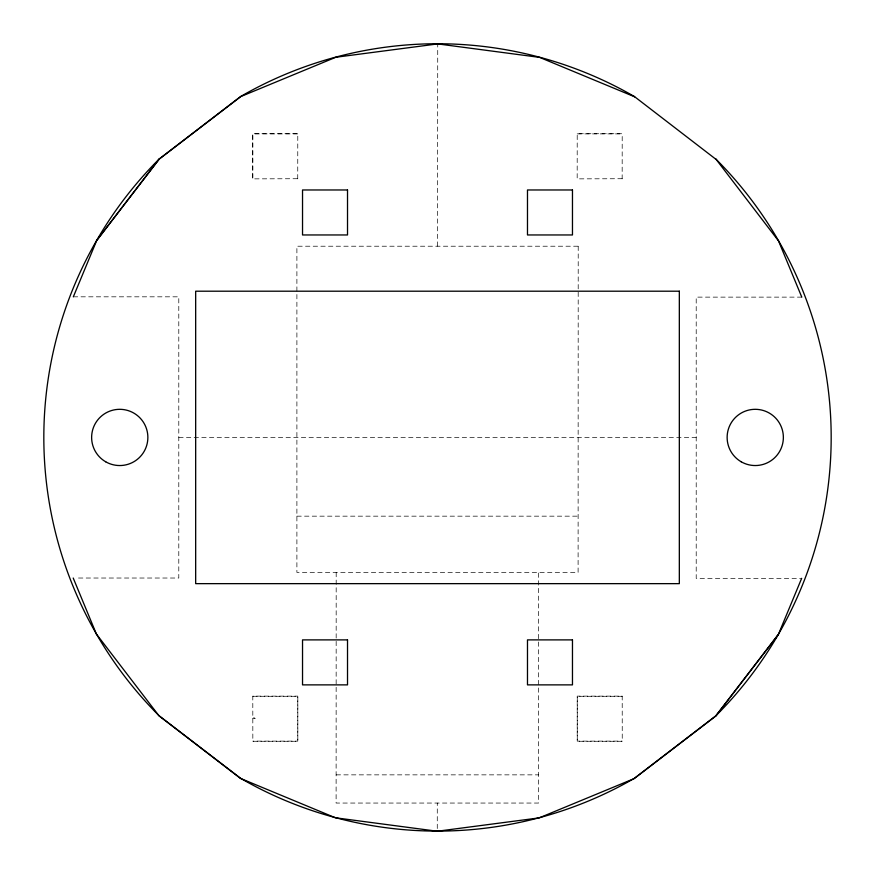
<?xml version="1.0" encoding="UTF-8"?>
<svg xmlns="http://www.w3.org/2000/svg" width="875" height="875" viewBox="0 0 875 875"><rect width="100%" height="100%" fill="white"/><g stroke="black" fill="none" stroke-linecap="round" stroke-linejoin="round"><path stroke-width="0.66" stroke-dasharray="4.38 3.28" d="M437.27 828.559L437.281 803.053M437.609 246.214L437.73 43.903M336.186 572.392L336.109 803.053L538.573 803.053L538.65 572.392M297.741 133.886L252.755 133.886L252.755 178.872L297.784 178.719M577.172 133.886L622.158 133.886M622.202 178.719L577.172 178.872L577.216 133.733L622.202 133.733L622.158 178.872M73.336 296.822L178.795 296.822L178.795 578.025L75.928 578.025M801.784 297.128L696.205 297.128L696.205 578.331L801.664 578.331M178.795 437.423L696.205 437.423M296.898 516.163L578.102 516.163M252.842 696.281L297.828 696.281L297.828 741.267L252.842 741.267L252.798 696.128L297.784 696.128L297.784 741.114L252.798 741.114M622.245 696.281L577.259 696.281L577.259 741.267L622.245 741.267L622.202 696.128L577.216 696.128L577.216 741.114L622.202 741.114M252.798 718.616L255.27 718.616L252.798 716.811M336.186 774.856L538.65 774.856M297.741 178.872L297.784 133.733L252.798 133.733L252.798 178.719M578.211 246.214L578.102 572.392L296.898 572.392L296.898 246.214L578.211 246.214"/><path stroke-width="1.31" d="M73.336 296.822L96.688 240.537L159.294 159.042L240.866 96.523L335.836 57.258L437.73 43.903L539.613 57.378L634.539 96.764M801.664 578.331L778.312 634.616L715.706 716.111L634.134 778.619L539.164 817.895L437.27 831.25L335.387 817.775L240.461 778.389L158.966 715.783L96.567 634.266M96.567 240.592L159.13 159.053L240.658 96.491A393.673 393.673 0 0 1 634.539 96.611M240.461 778.236A393.673 393.673 0 0 0 634.342 778.356L715.87 715.794L778.433 634.266M634.342 96.491L716.034 159.37M240.658 778.356L159.13 715.794A393.673 393.673 0 0 1 159.13 159.053M801.784 297.128L778.542 240.942L715.87 159.053A393.673 393.673 0 0 1 715.87 715.794M73.216 578.025L96.458 634.211M347.517 189.973L302.531 189.973L302.531 234.959L347.517 234.959L347.517 189.973M572.469 189.973L527.483 189.973L527.483 234.959L572.469 234.959L572.469 189.973M679.328 291.2L195.672 291.2L195.672 583.647L679.328 583.647L679.328 291.2M347.517 639.887L302.531 639.887L302.531 684.873L347.517 684.873L347.517 639.887M572.469 639.887L527.483 639.887L527.483 684.873L572.469 684.873L572.469 639.887M741.191 461.781A28.12 28.12 0 0 0 783.366 437.423A28.12 28.12 0 0 0 741.191 413.077A28.12 28.12 0 0 0 741.191 461.781M105.689 461.781A28.12 28.12 0 0 0 147.864 437.423A28.12 28.12 0 0 0 105.689 413.077A28.12 28.12 0 0 0 105.689 461.781"/></g></svg>
